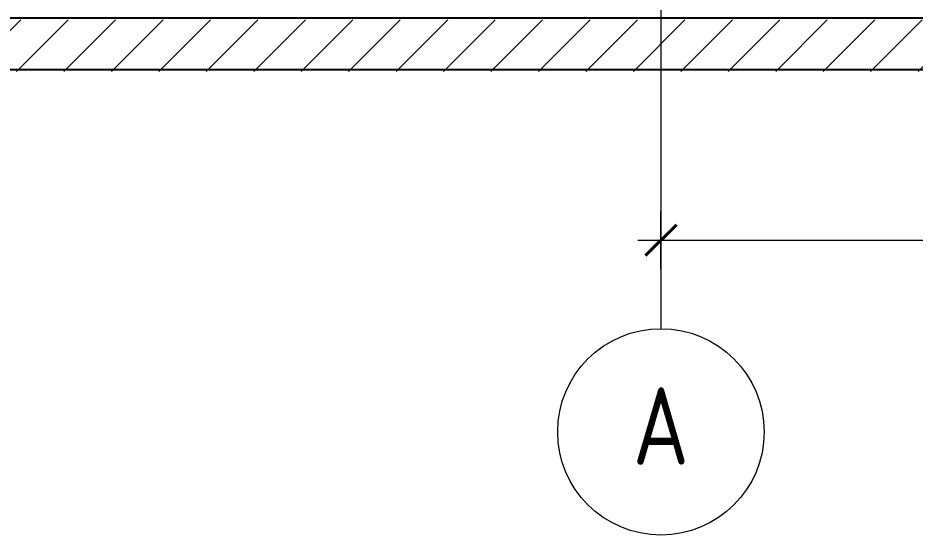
# Model space of a CAD drawing. Header units: feet. Extents: x -10410 to 374725, y -46422 to 88923.
# Drawn here: x 247223 to 250699, y -567 to 1437 of the extents above; entities that cross this region are included whole.
import ezdxf

# ---------------------------------------------------------------- set-up
doc = ezdxf.new("R2010")
doc.units = ezdxf.units.FT
doc.header["$MEASUREMENT"] = 0
doc.layers.add('2D - Общий_Ном._пера__118', color=7, linetype='Continuous', lineweight=5, true_color=0x573938)
doc.layers.add('Местность - Рельеф_Ном._пера__93', color=7, linetype='Continuous', lineweight=25, true_color=0xa2a233)
for name, color, linetype, lineweight in [('Конструктив - Перекрытия_Ном._пера__1', 7, 'Continuous', 20), ('Маркер - Оси_Ном._пера__1', 7, 'Continuous', 20), ('Размер - Общий_Ном._пера__120', 7, 'Continuous', 5), ('Размер - Общий_Ном._пера__21', 7, 'Continuous', 40)]:
    doc.layers.add(name, color=color, linetype=linetype, lineweight=lineweight)
doc.styles.add('СГЕНЕРИР_СТИЛЬ_2', font='CS_Gost2304.shx')

msp = doc.modelspace()

# ---------------------------------------------------------------- hatches: boundary and pattern name
at = {"layer": '2D - Общий_Ном._пера__118', "linetype": 'Continuous'}
h = msp.add_hatch(dxfattribs=at)
h.set_pattern_fill('ЛИНИИ_НАКЛОННЫЕ__ШАГ_1_5_', color=256, style=0, pattern_type=2)
h.set_pattern_definition([(45, (0, 0), (-91.92388, 91.92388), [])])
h.paths.add_polyline_path([(244137.47739, 1437.21988), (244137.47739, 1429.5641), (265651.78297, 1429.5641), (265651.78297, 1229.5641), (244137.47739, 1229.5641), (241582.37199, 1229.5641), (241582.37199, 1437.21988)])

# ---------------------------------------------------------------- linework, layer by layer
at = {"layer": 'Конструктив - Перекрытия_Ном._пера__1', "linetype": 'Continuous'}
msp.add_line((249714.71105, 1537.21988), (249714.71105, 232.7273), dxfattribs=at)
msp.add_circle((249714.71105, -167.2727), 400, dxfattribs=at)
at = {"layer": 'Местность - Рельеф_Ном._пера__93', "linetype": 'Continuous'}
for p, q in [((241582.37199, 1437.21988), (252420.01717, 1437.21988)), ((241582.37199, 1237.21988), (252420.01717, 1237.21988))]:
    msp.add_line(p, q, dxfattribs=at)
at = {"layer": 'Размер - Общий_Ном._пера__120', "linetype": 'Continuous'}
for p, q in [((249714.71105, 463.28196), (249714.71105, 688.28196)), ((249624.71105, 575.78196), (249714.71105, 575.78196)), ((249714.71105, 575.78196), (260564.43283, 575.78196))]:
    msp.add_line(p, q, dxfattribs=at)
at = {"layer": 'Размер - Общий_Ном._пера__21', "linetype": 'Continuous'}
msp.add_line((249774.71105, 635.78196), (249654.71105, 515.78196), dxfattribs=at)

# ---------------------------------------------------------------- texts
at = {"layer": 'Маркер - Оси_Ном._пера__1', "linetype": 'Continuous', "insert": (249714.71105, -144.54488), "char_height": 300, "attachment_point": 5, "style": 'СГЕНЕРИР_СТИЛЬ_2'}
msp.add_mtext('\\A1;{\\FCS_Gost2304.shx;А}', dxfattribs=at)

doc.saveas('drawing.dxf')
